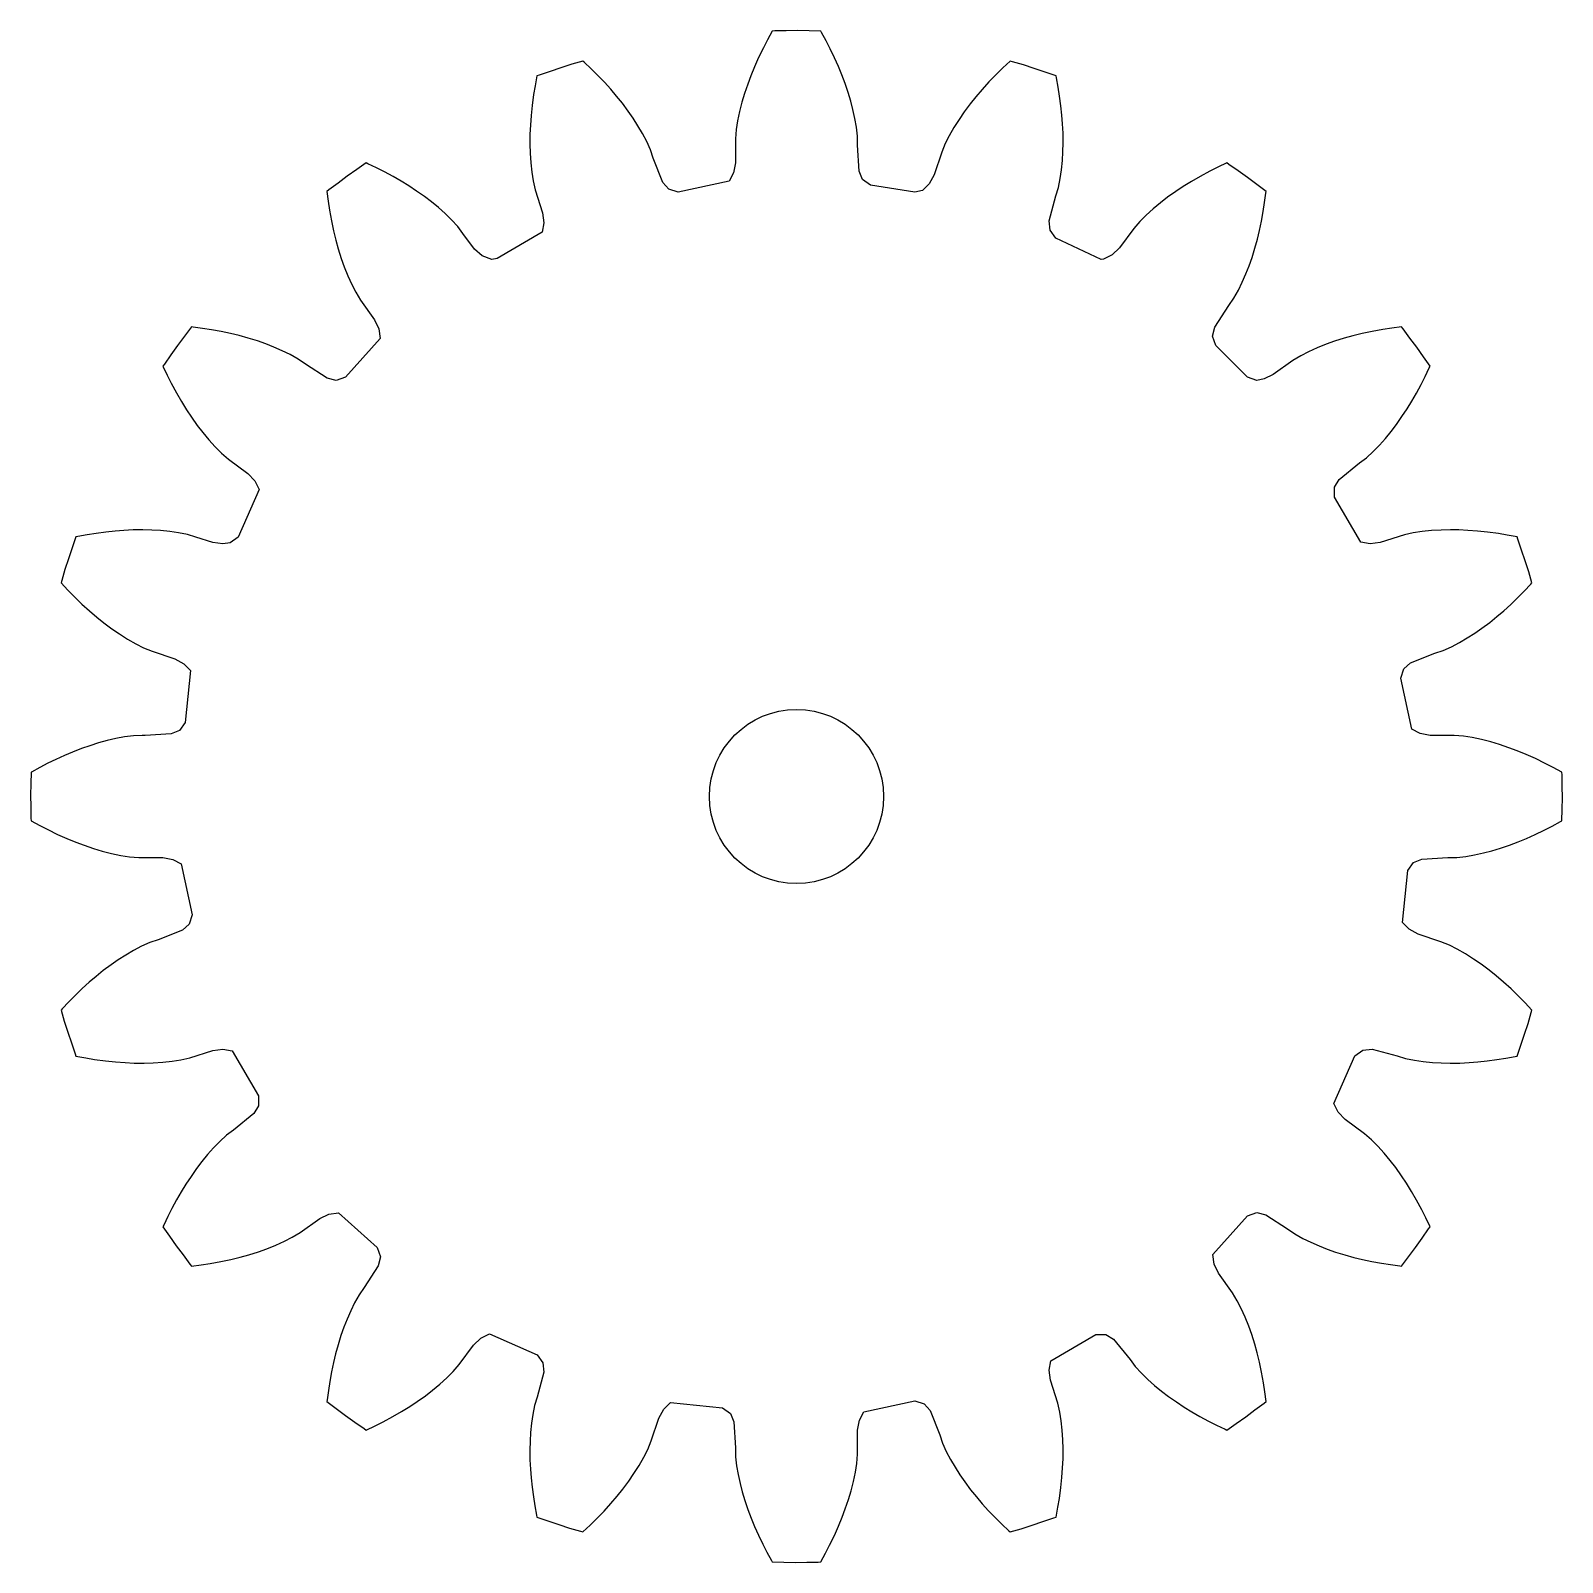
# Model space of a CAD drawing. Extents: x -22 to 22, y -22 to 22.
import ezdxf

# ---------------------------------------------------------------- set-up
doc = ezdxf.new("R2010")
doc.units = 0
doc.header["$MEASUREMENT"] = 0

msp = doc.modelspace()

# ---------------------------------------------------------------- linework, layer by layer
at = {"color": 13}
msp.add_lwpolyline([(18.712, -1.754), (18.965, -1.75), (19.224, -1.722), (19.476, -1.679), (19.734, -1.622), (19.978, -1.558), (20.222, -1.484), (20.484, -1.395), (20.735, -1.299), (20.971, -1.202), (21.217, -1.092), (21.473, -0.969), (21.704, -0.851), (21.943, -0.721), (21.989, -0.695), (21.997, -0.365), (22, -0.035), (21.998, 0.295), (21.991, 0.625), (21.989, 0.695), (21.739, 0.832), (21.508, 0.952), (21.229, 1.087), (20.961, 1.206), (20.706, 1.311), (20.464, 1.402), (20.192, 1.494), (19.941, 1.568), (19.676, 1.636), (19.41, 1.692), (19.16, 1.73), (18.895, 1.754), (18.79, 1.756), (18.712, 1.754), (18.203, 1.754), (17.919, 1.811), (17.673, 1.937), (17.356, 3.401), (17.443, 3.67), (17.642, 3.843), (18.338, 4.114), (18.577, 4.196), (18.815, 4.303), (19.042, 4.422), (19.269, 4.555), (19.482, 4.692), (19.691, 4.837), (19.912, 5.003), (20.122, 5.172), (20.316, 5.337), (20.516, 5.517), (20.721, 5.713), (20.905, 5.898), (21.092, 6.095), (21.127, 6.134), (21.033, 6.45), (20.934, 6.765), (20.83, 7.079), (20.721, 7.39), (20.698, 7.456), (20.418, 7.509), (20.161, 7.551), (19.854, 7.594), (19.562, 7.624), (19.288, 7.645), (19.03, 7.657), (18.789, 7.66), (18.523, 7.655), (18.244, 7.639), (17.968, 7.611), (17.712, 7.571), (17.461, 7.515), (16.77, 7.293), (16.482, 7.259), (16.209, 7.303), (15.455, 8.598), (15.455, 8.881), (15.591, 9.107), (16.169, 9.58), (16.371, 9.732), (16.565, 9.907), (16.744, 10.09), (16.919, 10.287), (17.079, 10.483), (17.232, 10.685), (17.392, 10.912), (17.539, 11.137), (17.672, 11.354), (17.807, 11.587), (17.941, 11.837), (18.059, 12.069), (18.176, 12.315), (18.198, 12.363), (18.01, 12.634), (17.819, 12.903), (17.623, 13.169), (17.424, 13.432), (17.381, 13.487), (17.099, 13.451), (16.841, 13.412), (16.535, 13.357), (16.249, 13.296), (15.981, 13.231), (15.732, 13.163), (15.458, 13.077), (15.211, 12.99), (14.956, 12.889), (14.708, 12.777), (14.484, 12.662), (14.256, 12.525), (13.696, 12.118), (13.432, 11.997), (13.222, 11.954), (12.953, 12.042), (12.042, 12.953), (11.954, 13.222), (12.014, 13.479), (12.417, 14.107), (12.563, 14.314), (12.692, 14.541), (12.806, 14.77), (12.912, 15.011), (13.003, 15.247), (13.087, 15.487), (13.168, 15.752), (13.239, 16.012), (13.299, 16.259), (13.355, 16.523), (13.406, 16.802), (13.446, 17.059), (13.481, 17.329), (13.487, 17.381), (13.225, 17.581), (12.959, 17.778), (12.691, 17.97), (12.42, 18.159), (12.363, 18.198), (12.105, 18.077), (11.872, 17.96), (11.599, 17.813), (11.345, 17.667), (11.11, 17.522), (10.895, 17.38), (10.661, 17.214), (10.452, 17.055), (10.241, 16.88), (10.04, 16.697), (9.862, 16.518), (9.688, 16.317), (9.281, 15.758), (9.067, 15.561), (8.821, 15.436), (8.748, 15.424), (7.45, 16.04), (7.284, 16.269), (7.261, 16.532), (7.45, 17.254), (7.524, 17.496), (7.578, 17.751), (7.615, 18.004), (7.641, 18.266), (7.655, 18.519), (7.66, 18.773), (7.656, 19.05), (7.643, 19.319), (7.624, 19.573), (7.595, 19.841), (7.557, 20.122), (7.516, 20.379), (7.466, 20.646), (7.456, 20.698), (7.144, 20.808), (6.831, 20.912), (6.517, 21.013), (6.201, 21.108), (6.134, 21.127), (5.927, 20.932), (5.741, 20.749), (5.526, 20.525), (5.33, 20.308), (5.152, 20.098), (4.991, 19.896), (4.819, 19.666), (4.671, 19.45), (4.524, 19.218), (4.389, 18.982), (4.275, 18.757), (4.171, 18.512), (3.957, 17.854), (3.815, 17.601), (3.619, 17.406), (3.401, 17.356), (2.129, 17.557), (1.9, 17.723), (1.797, 17.967), (1.754, 18.712), (1.75, 18.965), (1.722, 19.224), (1.679, 19.476), (1.622, 19.734), (1.558, 19.978), (1.484, 20.222), (1.395, 20.484), (1.299, 20.735), (1.202, 20.971), (1.092, 21.217), (0.969, 21.473), (0.851, 21.704), (0.721, 21.943), (0.695, 21.989), (0.365, 21.997), (0.035, 22), (-0.295, 21.998), (-0.625, 21.991), (-0.695, 21.989), (-0.832, 21.739), (-0.952, 21.508), (-1.087, 21.229), (-1.206, 20.961), (-1.311, 20.706), (-1.402, 20.464), (-1.494, 20.192), (-1.568, 19.941), (-1.636, 19.676), (-1.692, 19.41), (-1.73, 19.16), (-1.754, 18.895), (-1.754, 18.203), (-1.811, 17.919), (-1.937, 17.673), (-3.401, 17.356), (-3.67, 17.443), (-3.843, 17.642), (-4.114, 18.338), (-4.196, 18.577), (-4.303, 18.815), (-4.422, 19.042), (-4.555, 19.269), (-4.692, 19.482), (-4.837, 19.691), (-5.003, 19.912), (-5.172, 20.122), (-5.337, 20.316), (-5.517, 20.516), (-5.713, 20.721), (-5.898, 20.905), (-6.095, 21.092), (-6.134, 21.127), (-6.45, 21.033), (-6.765, 20.934), (-7.079, 20.83), (-7.39, 20.721), (-7.456, 20.698), (-7.509, 20.418), (-7.551, 20.161), (-7.594, 19.854), (-7.624, 19.562), (-7.645, 19.288), (-7.657, 19.03), (-7.66, 18.743), (-7.654, 18.481), (-7.636, 18.207), (-7.607, 17.937), (-7.566, 17.688), (-7.507, 17.428), (-7.293, 16.77), (-7.259, 16.482), (-7.303, 16.209), (-8.598, 15.455), (-8.748, 15.424), (-9.025, 15.532), (-9.249, 15.723), (-9.58, 16.169), (-9.732, 16.371), (-9.907, 16.565), (-10.09, 16.744), (-10.287, 16.919), (-10.483, 17.079), (-10.685, 17.232), (-10.912, 17.392), (-11.137, 17.539), (-11.354, 17.672), (-11.587, 17.807), (-11.837, 17.941), (-12.069, 18.059), (-12.315, 18.176), (-12.363, 18.198), (-12.634, 18.01), (-12.903, 17.819), (-13.169, 17.623), (-13.432, 17.424), (-13.487, 17.381), (-13.451, 17.099), (-13.412, 16.841), (-13.357, 16.535), (-13.296, 16.249), (-13.231, 15.981), (-13.163, 15.732), (-13.077, 15.458), (-12.99, 15.211), (-12.889, 14.956), (-12.777, 14.708), (-12.662, 14.484), (-12.525, 14.256), (-12.118, 13.696), (-11.997, 13.432), (-11.955, 13.159), (-12.953, 12.042), (-13.222, 11.954), (-13.479, 12.014), (-14.107, 12.417), (-14.314, 12.563), (-14.541, 12.692), (-14.77, 12.806), (-15.011, 12.912), (-15.247, 13.003), (-15.487, 13.087), (-15.752, 13.168), (-16.012, 13.239), (-16.259, 13.299), (-16.523, 13.355), (-16.802, 13.406), (-17.059, 13.446), (-17.329, 13.481), (-17.381, 13.487), (-17.581, 13.225), (-17.778, 12.959), (-17.97, 12.691), (-18.159, 12.42), (-18.198, 12.363), (-18.077, 12.105), (-17.96, 11.872), (-17.813, 11.599), (-17.667, 11.345), (-17.522, 11.11), (-17.38, 10.895), (-17.214, 10.661), (-17.055, 10.452), (-16.88, 10.241), (-16.697, 10.04), (-16.518, 9.862), (-16.317, 9.688), (-15.758, 9.281), (-15.561, 9.067), (-15.436, 8.821), (-16.04, 7.45), (-16.269, 7.284), (-16.482, 7.259), (-16.77, 7.293), (-17.254, 7.45), (-17.496, 7.524), (-17.751, 7.578), (-18.004, 7.615), (-18.266, 7.641), (-18.519, 7.655), (-18.773, 7.66), (-18.8, 7.66), (-19.05, 7.656), (-19.319, 7.643), (-19.573, 7.624), (-19.841, 7.595), (-20.122, 7.557), (-20.379, 7.516), (-20.646, 7.466), (-20.698, 7.456), (-20.808, 7.144), (-20.912, 6.831), (-21.013, 6.517), (-21.108, 6.201), (-21.127, 6.134), (-20.932, 5.927), (-20.749, 5.741), (-20.525, 5.526), (-20.308, 5.33), (-20.098, 5.152), (-19.896, 4.991), (-19.666, 4.819), (-19.45, 4.671), (-19.218, 4.524), (-18.982, 4.389), (-18.757, 4.275), (-18.512, 4.171), (-17.854, 3.957), (-17.601, 3.815), (-17.406, 3.619), (-17.557, 2.129), (-17.723, 1.9), (-17.967, 1.797), (-18.712, 1.754), (-18.795, 1.756), (-19.045, 1.743), (-19.303, 1.71), (-19.552, 1.664), (-19.798, 1.606), (-20.049, 1.537), (-20.298, 1.459), (-20.539, 1.375), (-20.793, 1.276), (-21.031, 1.176), (-21.28, 1.063), (-21.505, 0.953), (-21.738, 0.833), (-21.978, 0.701), (-21.989, 0.695), (-21.997, 0.365), (-22, 0.035), (-21.998, -0.295), (-21.991, -0.625), (-21.989, -0.695), (-21.739, -0.832), (-21.508, -0.952), (-21.229, -1.087), (-20.961, -1.206), (-20.706, -1.311), (-20.464, -1.402), (-20.192, -1.494), (-19.941, -1.568), (-19.676, -1.636), (-19.41, -1.692), (-19.16, -1.73), (-18.895, -1.754), (-18.203, -1.754), (-17.919, -1.811), (-17.673, -1.937), (-17.356, -3.401), (-17.443, -3.67), (-17.642, -3.843), (-18.338, -4.114), (-18.577, -4.196), (-18.815, -4.303), (-19.042, -4.422), (-19.269, -4.555), (-19.482, -4.692), (-19.691, -4.837), (-19.912, -5.003), (-20.122, -5.172), (-20.316, -5.337), (-20.516, -5.517), (-20.721, -5.713), (-20.905, -5.898), (-21.092, -6.095), (-21.127, -6.134), (-21.033, -6.45), (-20.934, -6.765), (-20.83, -7.079), (-20.721, -7.39), (-20.698, -7.456), (-20.418, -7.509), (-20.161, -7.551), (-19.854, -7.594), (-19.562, -7.624), (-19.288, -7.645), (-19.03, -7.657), (-18.743, -7.66), (-18.481, -7.654), (-18.207, -7.636), (-17.937, -7.607), (-17.688, -7.566), (-17.428, -7.507), (-16.77, -7.293), (-16.482, -7.259), (-16.209, -7.303), (-15.455, -8.598), (-15.455, -8.881), (-15.591, -9.107), (-16.169, -9.58), (-16.371, -9.732), (-16.565, -9.907), (-16.744, -10.09), (-16.919, -10.287), (-17.079, -10.483), (-17.232, -10.685), (-17.392, -10.912), (-17.539, -11.137), (-17.672, -11.354), (-17.807, -11.587), (-17.941, -11.837), (-18.059, -12.069), (-18.176, -12.315), (-18.198, -12.363), (-18.01, -12.634), (-17.819, -12.903), (-17.623, -13.169), (-17.424, -13.432), (-17.381, -13.487), (-17.099, -13.451), (-16.841, -13.412), (-16.535, -13.357), (-16.249, -13.296), (-15.981, -13.231), (-15.732, -13.163), (-15.458, -13.077), (-15.211, -12.99), (-14.956, -12.889), (-14.708, -12.777), (-14.484, -12.662), (-14.256, -12.525), (-13.696, -12.118), (-13.432, -11.997), (-13.159, -11.955), (-12.042, -12.953), (-11.954, -13.222), (-12.014, -13.479), (-12.417, -14.107), (-12.563, -14.314), (-12.692, -14.541), (-12.806, -14.77), (-12.912, -15.011), (-13.003, -15.247), (-13.087, -15.487), (-13.168, -15.752), (-13.239, -16.012), (-13.299, -16.259), (-13.355, -16.523), (-13.406, -16.802), (-13.446, -17.059), (-13.481, -17.329), (-13.487, -17.381), (-13.225, -17.581), (-12.959, -17.778), (-12.691, -17.97), (-12.42, -18.159), (-12.363, -18.198), (-12.105, -18.077), (-11.872, -17.96), (-11.599, -17.813), (-11.345, -17.667), (-11.11, -17.522), (-10.895, -17.38), (-10.661, -17.214), (-10.452, -17.055), (-10.241, -16.88), (-10.04, -16.697), (-9.862, -16.518), (-9.688, -16.317), (-9.281, -15.758), (-9.067, -15.561), (-8.821, -15.436), (-7.45, -16.04), (-7.284, -16.269), (-7.261, -16.532), (-7.45, -17.254), (-7.524, -17.496), (-7.578, -17.751), (-7.615, -18.004), (-7.641, -18.266), (-7.655, -18.519), (-7.66, -18.773), (-7.656, -19.05), (-7.643, -19.319), (-7.624, -19.573), (-7.595, -19.841), (-7.557, -20.122), (-7.516, -20.379), (-7.466, -20.646), (-7.456, -20.698), (-7.144, -20.808), (-6.831, -20.912), (-6.517, -21.013), (-6.201, -21.108), (-6.134, -21.127), (-5.927, -20.932), (-5.741, -20.749), (-5.526, -20.525), (-5.33, -20.308), (-5.152, -20.098), (-4.991, -19.896), (-4.819, -19.666), (-4.671, -19.45), (-4.524, -19.218), (-4.389, -18.982), (-4.275, -18.757), (-4.171, -18.512), (-3.957, -17.854), (-3.815, -17.601), (-3.619, -17.406), (-2.129, -17.557), (-1.9, -17.723), (-1.797, -17.967), (-1.754, -18.712), (-1.75, -18.965), (-1.722, -19.224), (-1.679, -19.476), (-1.622, -19.734), (-1.558, -19.978), (-1.484, -20.222), (-1.395, -20.484), (-1.299, -20.735), (-1.202, -20.971), (-1.092, -21.217), (-0.969, -21.473), (-0.851, -21.704), (-0.721, -21.943), (-0.695, -21.989), (-0.365, -21.997), (-0.035, -22), (0.295, -21.998), (0.625, -21.991), (0.695, -21.989), (0.832, -21.739), (0.952, -21.508), (1.087, -21.229), (1.206, -20.961), (1.311, -20.706), (1.402, -20.464), (1.494, -20.192), (1.568, -19.941), (1.636, -19.676), (1.692, -19.41), (1.73, -19.16), (1.754, -18.895), (1.754, -18.203), (1.811, -17.919), (1.937, -17.673), (3.401, -17.356), (3.67, -17.443), (3.843, -17.642), (4.114, -18.338), (4.196, -18.577), (4.303, -18.815), (4.422, -19.042), (4.555, -19.269), (4.692, -19.482), (4.837, -19.691), (5.003, -19.912), (5.172, -20.122), (5.337, -20.316), (5.517, -20.516), (5.713, -20.721), (5.898, -20.905), (6.095, -21.092), (6.134, -21.127), (6.45, -21.033), (6.765, -20.934), (7.079, -20.83), (7.39, -20.721), (7.456, -20.698), (7.509, -20.418), (7.551, -20.161), (7.594, -19.854), (7.624, -19.562), (7.645, -19.288), (7.657, -19.03), (7.66, -18.743), (7.654, -18.481), (7.636, -18.207), (7.607, -17.937), (7.566, -17.688), (7.507, -17.428), (7.293, -16.77), (7.259, -16.482), (7.303, -16.209), (8.598, -15.455), (8.881, -15.455), (9.107, -15.591), (9.58, -16.169), (9.732, -16.371), (9.907, -16.565), (10.09, -16.744), (10.287, -16.919), (10.483, -17.079), (10.685, -17.232), (10.912, -17.392), (11.137, -17.539), (11.354, -17.672), (11.587, -17.807), (11.837, -17.941), (12.069, -18.059), (12.315, -18.176), (12.363, -18.198), (12.634, -18.01), (12.903, -17.819), (13.169, -17.623), (13.432, -17.424), (13.487, -17.381), (13.451, -17.099), (13.412, -16.841), (13.357, -16.535), (13.296, -16.249), (13.231, -15.981), (13.163, -15.732), (13.077, -15.458), (12.99, -15.211), (12.889, -14.956), (12.777, -14.708), (12.662, -14.484), (12.525, -14.256), (12.118, -13.696), (11.997, -13.432), (11.955, -13.159), (12.953, -12.042), (13.222, -11.954), (13.479, -12.014), (14.107, -12.417), (14.314, -12.563), (14.541, -12.692), (14.77, -12.806), (15.011, -12.912), (15.247, -13.003), (15.487, -13.087), (15.752, -13.168), (16.012, -13.239), (16.259, -13.299), (16.523, -13.355), (16.802, -13.406), (17.059, -13.446), (17.329, -13.481), (17.381, -13.487), (17.581, -13.225), (17.778, -12.959), (17.97, -12.691), (18.159, -12.42), (18.198, -12.363), (18.077, -12.105), (17.96, -11.872), (17.813, -11.599), (17.667, -11.345), (17.522, -11.11), (17.38, -10.895), (17.214, -10.661), (17.055, -10.452), (16.88, -10.241), (16.697, -10.04), (16.518, -9.862), (16.317, -9.688), (15.758, -9.281), (15.561, -9.067), (15.436, -8.821), (16.04, -7.45), (16.269, -7.284), (16.532, -7.261), (17.254, -7.45), (17.496, -7.524), (17.751, -7.578), (18.004, -7.615), (18.266, -7.641), (18.519, -7.655), (18.773, -7.66), (19.05, -7.656), (19.319, -7.643), (19.573, -7.624), (19.841, -7.595), (20.122, -7.557), (20.379, -7.516), (20.646, -7.466), (20.698, -7.456), (20.808, -7.144), (20.912, -6.831), (21.013, -6.517), (21.108, -6.201), (21.127, -6.134), (20.932, -5.927), (20.749, -5.741), (20.525, -5.526), (20.308, -5.33), (20.098, -5.152), (19.896, -4.991), (19.666, -4.819), (19.45, -4.671), (19.218, -4.524), (18.982, -4.389), (18.757, -4.275), (18.512, -4.171), (17.854, -3.957), (17.601, -3.815), (17.406, -3.619), (17.557, -2.129), (17.723, -1.9), (17.967, -1.797)], close=True, dxfattribs=at)
msp.add_circle((0, 0), 2.5, dxfattribs=at)

doc.saveas('drawing.dxf')
